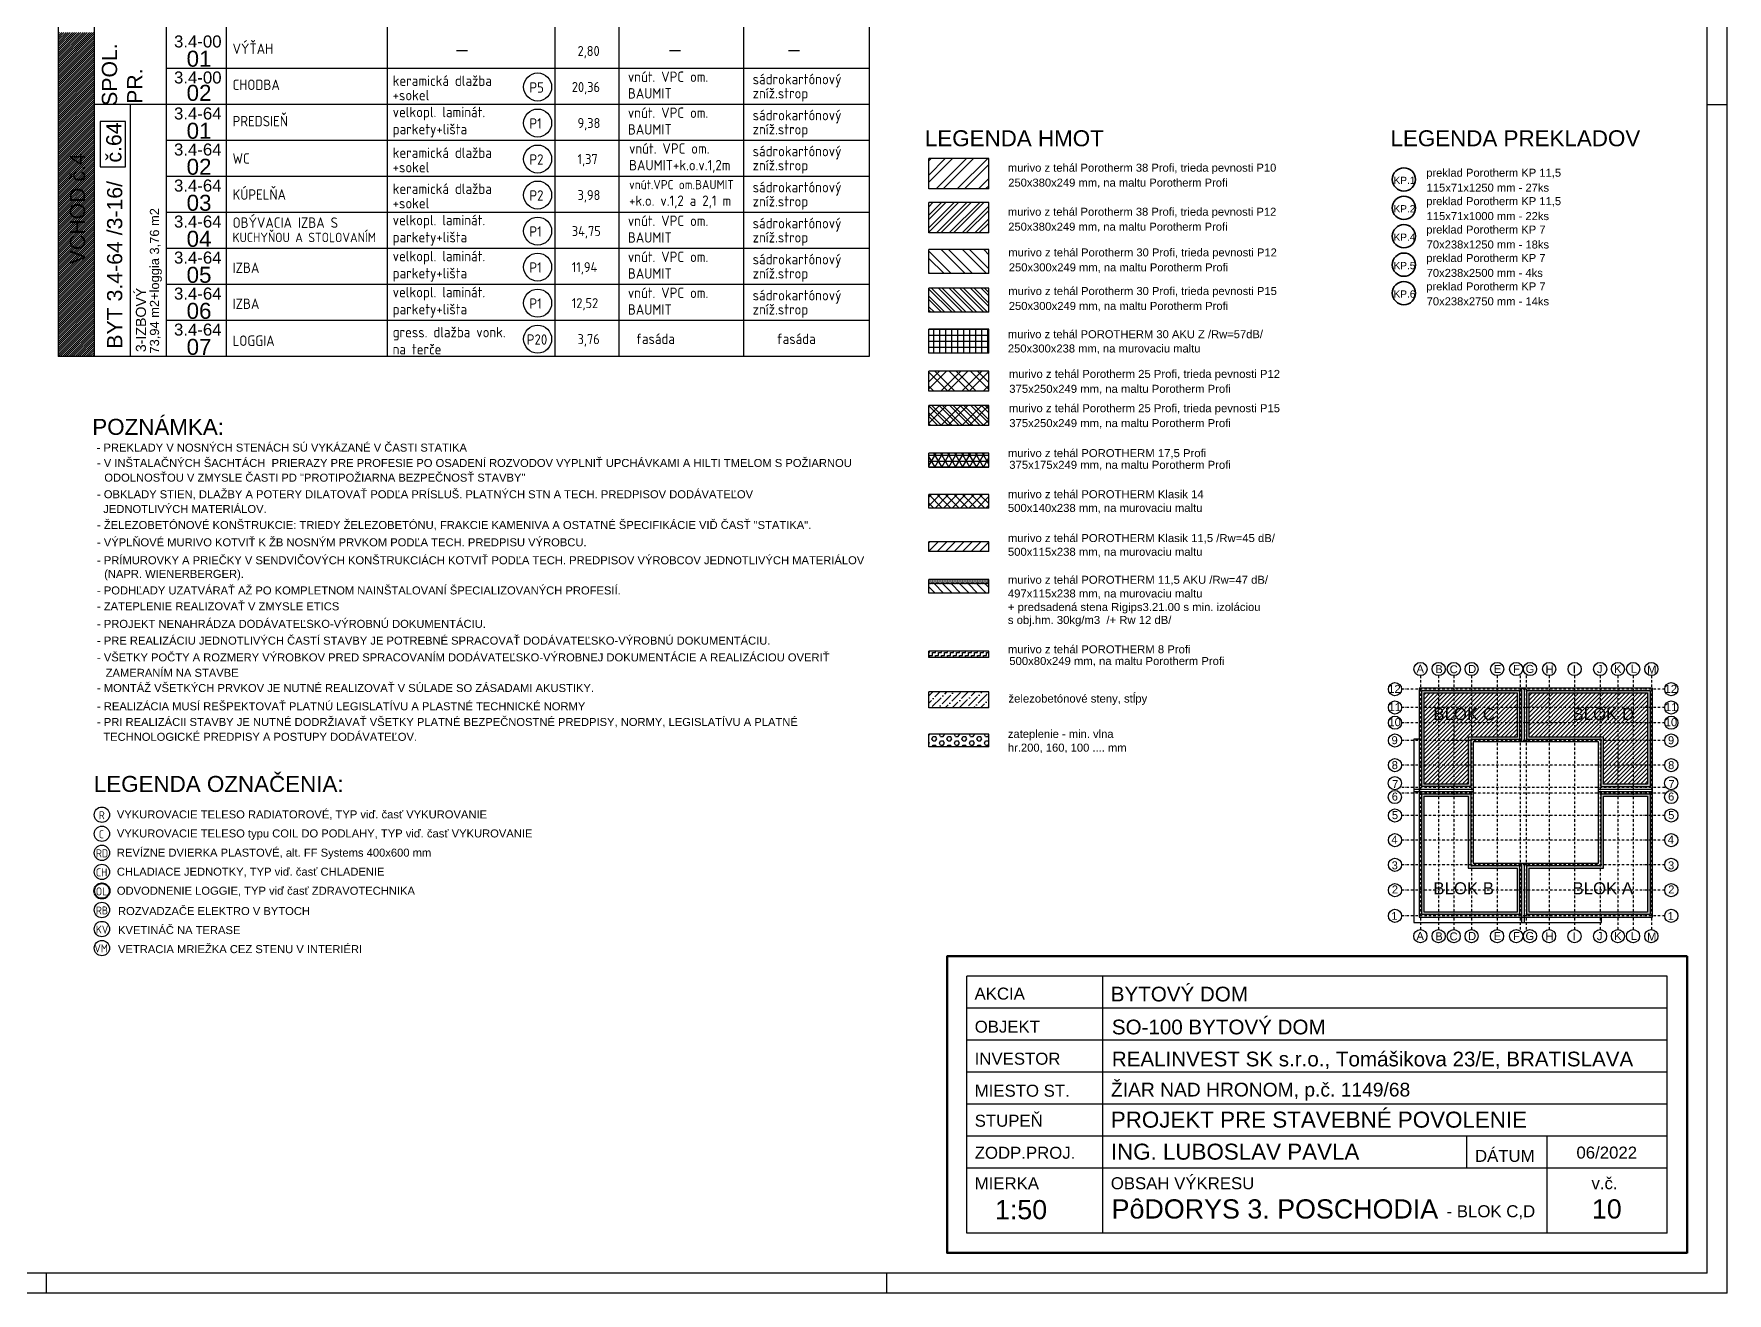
# Model space of a CAD drawing. Extents: x 4511820 to 5180432, y -1526536 to -944957.
# Drawn here: x 5159278 to 5180432, y -1142074 to -1126341 of the extents above; entities that cross this region are included whole.
import ezdxf

# ---------------------------------------------------------------- set-up
doc = ezdxf.new("R2010")
doc.units = 0
doc.header["$MEASUREMENT"] = 0
doc.linetypes.add('BODKOCIARKOVANA_3', pattern=[5.6, 3, -1.3, 0, -1.3])
for name, color, linetype in [('MÚRY', 1, 'CONTINUOUS'), ('OKNÁ', 143, 'CONTINUOUS'), ('osi', 253, 'CONTINUOUS'), ('TENKÁ', 7, 'CONTINUOUS'), ('tzb', 153, 'CONTINUOUS'), ('Z-Kúrenie', 101, 'CONTINUOUS'), ('ZZ-chladenie', 133, 'CONTINUOUS'), ('ZZ-elektro', 221, 'CONTINUOUS'), ('zz-vetr', 52, 'CONTINUOUS'), ('ŠRAFY', 82, 'CONTINUOUS')]:
    doc.layers.add(name, color=color, linetype=linetype)
doc.layers.add('preklady', color=74, linetype='CONTINUOUS', lineweight=35)
doc.layers.add('zz-kanal-daždová', color=136, linetype='CONTINUOUS', lineweight=40)
doc.styles.add('ARIAL', font='arial.ttf')
doc.styles.add('styl1', font='arial.ttf')
doc.styles.add('Style-Arial', font='arial.ttf')
doc.styles.add('STYLE1', font='isocp.shx')
pattern_1 = [(135, (115395, 210837.33), (-66.2912607, -66.2912607), []), (135, (115395, 210881.53), (-66.2912607, -66.2912607), [])]

# ---------------------------------------------------------------- blocks, each defined once
blk = doc.blocks.new('BLOKCD')
at = {"layer": 'ŠRAFY'}
h = blk.add_hatch(color=8, dxfattribs=at)
h.dxf.hatch_style = 1
h.paths.add_polyline_path([(4579621, -1404502), (4579621, -1405702), (4580233, -1405702), (4580233, -1405114), (4580842, -1405114), (4580842, -1404502)])
h.paths.add_polyline_path([(4580812, -1404532), (4580812, -1405084), (4580203, -1405084), (4580203, -1405672), (4579651, -1405672), (4579651, -1404532)], flags=16)
h = blk.add_hatch(dxfattribs=at)
h.set_pattern_fill('ANSI31', color=8, scale=300)
h.paths.add_polyline_path([(4579651, -1404532), (4579651, -1405672), (4580203, -1405672), (4580203, -1405084), (4580812, -1405084), (4580812, -1404532)])
h.paths.add_polyline_path([(4579745, -1404680), (4580565, -1404680), (4580565, -1404910), (4579745, -1404910)], flags=24)
h = blk.add_hatch(color=8, dxfattribs=at)
h.dxf.hatch_style = 1
h.paths.add_polyline_path([(4582473, -1404502), (4580934, -1404502), (4580934, -1405114), (4581861, -1405114), (4581861, -1405702), (4582473, -1405702)])
h.paths.add_polyline_path([(4582443, -1404532), (4582443, -1405672), (4581891, -1405672), (4581891, -1405084), (4580964, -1405084), (4580964, -1404532)], flags=16)
h = blk.add_hatch(dxfattribs=at)
h.set_pattern_fill('ANSI31', color=8, scale=300)
h.paths.add_polyline_path([(4580964, -1404532), (4580964, -1405084), (4581891, -1405084), (4581891, -1405672), (4582443, -1405672), (4582443, -1404532)])
h.paths.add_polyline_path([(4581483, -1404680), (4582300, -1404680), (4582300, -1404910), (4581483, -1404910)], flags=24)
h = blk.add_hatch(color=8, dxfattribs=at)
h.dxf.hatch_style = 1
h.paths.add_polyline_path([(4579621, -1405792), (4579621, -1407301), (4580842, -1407301), (4580842, -1406689), (4580233, -1406689), (4580233, -1405792)])
h.paths.add_polyline_path([(4580203, -1405822), (4580203, -1406719), (4580812, -1406719), (4580812, -1407271), (4579651, -1407271), (4579651, -1405822)], flags=16)
h = blk.add_hatch(color=8, dxfattribs=at)
h.dxf.hatch_style = 1
h.paths.add_polyline_path([(4581861, -1405792), (4581861, -1406689), (4580934, -1406689), (4580934, -1407301), (4582473, -1407301), (4582473, -1405792)])
h.paths.add_polyline_path([(4582443, -1405822), (4582443, -1407271), (4580964, -1407271), (4580964, -1406719), (4581891, -1406719), (4581891, -1405822)], flags=16)
at = {"layer": 'MÚRY'}
for p, q in [((4580852, -1404472), (4580920, -1404472)), ((4581831, -1405796), (4581831, -1405725))]:
    blk.add_line(p, q, dxfattribs=at)
for points in [[(4582503, -1404472), (4579591, -1404472), (4579591, -1407331), (4582503, -1407331)], [(4581831, -1405144), (4580263, -1405144), (4580263, -1406659), (4581831, -1406659)]]:
    blk.add_lwpolyline(points, close=True, dxfattribs=at)
at = {"layer": 'osi', "linetype": 'BODKOCIARKOVANA_3', "ltscale": 10}
for p, q in [((4579605, -1404315), (4579605, -1407488)), ((4579832, -1404315), (4579832, -1407488)), ((4580022, -1404315), (4580022, -1407488)), ((4580244, -1404315), (4580244, -1407488)), ((4580563, -1404315), (4580563, -1407488)), ((4580851, -1404315), (4580851, -1407488)), ((4580925, -1404315), (4580925, -1407488)), ((4581213, -1404315), (4581213, -1407488)), ((4581531, -1404315), (4581531, -1407488)), ((4581850, -1404315), (4581850, -1407488)), ((4582072, -1404315), (4582072, -1407488)), ((4582262, -1404315), (4582262, -1407488)), ((4582490, -1404315), (4582490, -1407488)), ((4582657, -1404485), (4579369, -1404485)), ((4582657, -1404713), (4579369, -1404713)), ((4582657, -1404903), (4579369, -1404903)), ((4582657, -1405125), (4579369, -1405125)), ((4582657, -1405433), (4579369, -1405433)), ((4582657, -1405712), (4579369, -1405712)), ((4582657, -1405782), (4579369, -1405782)), ((4582657, -1406062), (4579369, -1406062)), ((4582657, -1406370), (4579369, -1406370)), ((4582657, -1406678), (4579369, -1406678)), ((4582657, -1406995), (4579369, -1406995)), ((4582657, -1407317), (4579369, -1407317))]:
    blk.add_line(p, q, dxfattribs=at)
at = {"layer": 'TENKÁ'}
for p, q in [((4580872, -1405144), (4580872, -1404472)), ((4580904, -1405144), (4580904, -1404472)), ((4579524, -1405732), (4580263, -1405732)), ((4579524, -1405762), (4580263, -1405762)), ((4581831, -1405732), (4582503, -1405732)), ((4581831, -1405762), (4582503, -1405762)), ((4580872, -1407398), (4580872, -1406659)), ((4580904, -1407398), (4580904, -1406659))]:
    blk.add_line(p, q, dxfattribs=at)
blk.add_lwpolyline([(4579591, -1405110), (4579524, -1405110), (4579524, -1407398), (4581865, -1407398), (4581865, -1407331)], dxfattribs=at)
at = {"layer": 'TENKÁ', "color": 8, "ltscale": 0.25}
for centre in [(4579605, -1404233), (4579832, -1404233), (4580022, -1404233), (4580244, -1404233), (4580563, -1404233), (4580801, -1404233), (4580974, -1404233), (4581213, -1404233), (4581531, -1404233), (4581850, -1404233), (4582072, -1404233), (4582262, -1404233), (4582490, -1404233), (4579287, -1404485), (4582739, -1404485), (4579287, -1404713), (4579287, -1404903), (4582739, -1404713), (4582739, -1404903), (4579287, -1405125), (4582739, -1405125), (4579287, -1405433), (4582739, -1405433), (4579285, -1405659), (4582738, -1405659), (4579285, -1405832), (4582738, -1405832), (4579287, -1406062), (4582739, -1406062), (4579287, -1406370), (4582739, -1406370), (4579287, -1406678), (4582739, -1406678), (4579287, -1406995), (4582739, -1406995), (4579287, -1407317), (4582739, -1407317), (4579604, -1407570), (4579832, -1407570), (4580021, -1407570), (4580244, -1407570), (4580562, -1407570), (4580800, -1407570), (4580973, -1407570), (4581212, -1407570), (4581530, -1407570), (4581849, -1407570), (4582072, -1407570), (4582261, -1407570), (4582489, -1407570)]:
    blk.add_circle(centre, 82.2, dxfattribs=at)
at = {"layer": 'ŠRAFY', "color": 8}
blk.add_line((4581861, -1405702), (4582473, -1405702), dxfattribs=at)
for points in [[(4579621, -1404502), (4580842, -1404502), (4580842, -1405114), (4580233, -1405114), (4580233, -1405702), (4579621, -1405702)], [(4579651, -1404532), (4580812, -1404532), (4580812, -1405084), (4580203, -1405084), (4580203, -1405672), (4579651, -1405672)], [(4580964, -1404532), (4582443, -1404532), (4582443, -1405672), (4581891, -1405672), (4581891, -1405084), (4580964, -1405084)], [(4579621, -1405792), (4580233, -1405792), (4580233, -1406689), (4580842, -1406689), (4580842, -1407301), (4579621, -1407301)], [(4579651, -1405822), (4580203, -1405822), (4580203, -1406719), (4580812, -1406719), (4580812, -1407271), (4579651, -1407271)], [(4581861, -1405792), (4582473, -1405792), (4582473, -1407301), (4580934, -1407301), (4580934, -1406689), (4581861, -1406689)], [(4581891, -1405822), (4582443, -1405822), (4582443, -1407271), (4580964, -1407271), (4580964, -1406719), (4581891, -1406719)]]:
    blk.add_lwpolyline(points, close=True, dxfattribs=at)
blk.add_lwpolyline([(4581861, -1405702), (4581861, -1405114), (4580934, -1405114), (4580934, -1404502), (4582473, -1404502), (4582473, -1405702)], dxfattribs=at)
at = {"layer": 'TENKÁ', "color": 8, "ltscale": 0.25, "style": 'styl1'}
for s, height, p in [('A', 100, (4579556, -1404280)), ('B', 100, (4579791, -1404284)), ('C', 100, (4579970, -1404286)), ('D', 100, (4580201, -1404282)), ('E', 100, (4580521, -1404282)), ('F', 100, (4580763, -1404281)), ('G', 100, (4580919, -1404281)), ('H', 100, (4581168, -1404285)), ('I', 100, (4581508, -1404286)), ('J', 100, (4581810, -1404283)), ('K', 100, (4582024, -1404282)), ('L', 100, (4582233, -1404280)), ('M', 100, (4582437, -1404289)), ('12', 100, (4579203, -1404531)), ('12', 100, (4582655, -1404531)), ('11', 100, (4579206, -1404759)), ('11', 100, (4582659, -1404759)), ('10', 100, (4579205, -1404947)), ('10', 100, (4582657, -1404947)), ('9', 100, (4579244, -1405172)), ('9', 100, (4582697, -1405172)), ('8', 100, (4579246, -1405483)), ('8', 100, (4582699, -1405483)), ('7', 100, (4579251, -1405720)), ('7', 100, (4582703, -1405720)), ('6', 100, (4579247, -1405876)), ('6', 100, (4582699, -1405876)), ('5', 100, (4579248, -1406108)), ('5', 100, (4582700, -1406108)), ('4', 100, (4579241, -1406414)), ('4', 100, (4582694, -1406414)), ('3', 100, (4579245, -1406735)), ('3', 100, (4582698, -1406735)), ('2', 100, (4579248, -1407037)), ('2', 100, (4582700, -1407037)), ('1', 95, (4579243, -1407364)), ('1', 95, (4582695, -1407364)), ('A', 100, (4579555, -1407618)), ('B', 100, (4579790, -1407622)), ('C', 100, (4579969, -1407623)), ('D', 100, (4580200, -1407619)), ('E', 100, (4580520, -1407619)), ('F', 100, (4580762, -1407618)), ('G', 100, (4580918, -1407618)), ('H', 100, (4581167, -1407622)), ('I', 100, (4581507, -1407623)), ('J', 100, (4581809, -1407620)), ('K', 100, (4582024, -1407619)), ('L', 100, (4582232, -1407617)), ('M', 100, (4582436, -1407626))]:
    blk.add_text(s, height=height, dxfattribs=at).set_placement(p)
at = {"layer": 'TENKÁ', "lineweight": 40, "ltscale": 0.25, "style": 'ARIAL'}
for s, p in [('BLOK C', (4579767, -1404870)), ('BLOK D', (4581505, -1404870)), ('BLOK B', (4579767, -1407047)), ('BLOK A', (4581505, -1407047))]:
    blk.add_text(s, height=150, dxfattribs=at).set_placement(p)

msp = doc.modelspace()

# ---------------------------------------------------------------- hatches: boundary and pattern name
at = {"layer": 'ŠRAFY'}
h = msp.add_hatch(dxfattribs=at)
h.set_pattern_fill('ANSI31', color=11, scale=150)
h.set_pattern_definition([(45, (0, -3076.943), (-13.25825215, 13.25825215), [])])
h.paths.add_polyline_path([(5160032, -1130373.668), (5160032, -1126323.668), (5159582, -1126323.668), (5159582, -1130373.668)])
h.paths.add_polyline_path([(5159676.769, -1129265.723), (5159676.769, -1127798.342), (5159968.379, -1127798.342), (5159968.379, -1129265.723)], flags=24)
h = msp.add_hatch(dxfattribs=at)
h.set_pattern_fill('ANSI32', color=256, scale=500)
h.set_pattern_definition([(45, (587356.18, 9463.82), (-132.5825215, 132.5825215), []), (45, (587444.57, 9463.82), (-132.5825215, 132.5825215), [])])
h.paths.add_polyline_path([(5170458.286, -1128278.558), (5171208.286, -1128278.558), (5171208.286, -1127898.558), (5170458.286, -1127898.558)])
h = msp.add_hatch(dxfattribs=at)
h.set_pattern_fill('ANSI32', color=256, scale=300)
h.set_pattern_definition([(45, (115395, 210837.33), (-79.549513, 79.549513), []), (45, (115448.03, 210837.33), (-79.549513, 79.549513), [])])
h.paths.add_polyline_path([(5170458.286, -1128828.801), (5171208.286, -1128828.801), (5171208.286, -1128448.801), (5170458.286, -1128448.801)])
h = msp.add_hatch(dxfattribs=at)
h.set_pattern_fill('ANSI32', color=256, scale=500, angle=90)
h.set_pattern_definition([(135, (587356.18, 8931.56), (-132.5825215, -132.5825215), []), (135, (587356.18, 9019.95), (-132.5825215, -132.5825215), [])])
h.paths.add_polyline_path([(5170458.286, -1129037.058), (5170458.286, -1129337.058), (5171208.286, -1129337.058), (5171208.286, -1129037.058)])
h = msp.add_hatch(dxfattribs=at)
h.set_pattern_fill('ANSI32', color=256, scale=250, angle=90)
h.set_pattern_definition(pattern_1)
h.paths.add_polyline_path([(5170458.286, -1129519.195), (5170458.286, -1129819.195), (5171208.286, -1129819.195), (5171208.286, -1129519.195)])
at = {"layer": 'ŠRAFY', "ltscale": 0.25}
h = msp.add_hatch(dxfattribs=at)
h.set_pattern_fill('ANSI37', color=256, scale=600, angle=45)
h.set_pattern_definition([(90, (-3304029.49, 676792.83), (-75, 1e-14), []), (180, (-3304029.49, 676792.83), (-1e-14, -75), [])])
h.paths.add_polyline_path([(5170458.286, -1130028.522), (5170458.286, -1130328.522), (5171208.286, -1130328.522), (5171208.286, -1130028.522)])
at = {"layer": 'ŠRAFY'}
h = msp.add_hatch(dxfattribs=at)
h.set_pattern_fill('ANSI32', color=256, scale=500)
h.set_pattern_definition([(45, (587356.18, 7940.1), (-132.5825215, 132.5825215), []), (45, (587444.57, 7940.1), (-132.5825215, 132.5825215), [])])
h.paths.add_polyline_path([(5170458.286, -1130554.761), (5170458.286, -1130804.761), (5171208.286, -1130804.761), (5171208.286, -1130554.761)])
h = msp.add_hatch(dxfattribs=at)
h.set_pattern_fill('ANSI32', color=256, scale=500, angle=90)
h.set_pattern_definition([(135, (587356.18, 7511.9), (-132.5825215, -132.5825215), []), (135, (587356.18, 7600.29), (-132.5825215, -132.5825215), [])])
h.paths.add_polyline_path([(5170458.286, -1130554.761), (5170458.286, -1130804.761), (5171208.286, -1130804.761), (5171208.286, -1130554.761)])
h = msp.add_hatch(dxfattribs=at)
h.set_pattern_fill('ANSI32', color=256, scale=500)
h.set_pattern_definition([(45, (587356.18, 7511.9), (-132.5825215, 132.5825215), []), (45, (587444.57, 7511.9), (-132.5825215, 132.5825215), [])])
h.paths.add_polyline_path([(5170458.286, -1130982.953), (5170458.286, -1131232.953), (5171208.286, -1131232.953), (5171208.286, -1130982.953)])
h = msp.add_hatch(dxfattribs=at)
h.set_pattern_fill('ANSI32', color=256, scale=250, angle=90)
h.set_pattern_definition(pattern_1)
h.paths.add_polyline_path([(5170458.286, -1130982.953), (5170458.286, -1131232.953), (5171208.286, -1131232.953), (5171208.286, -1130982.953)])
at = {"layer": 'ŠRAFY', "ltscale": 0.25}
h = msp.add_hatch(dxfattribs=at)
h.set_pattern_fill('NET3', color=256, scale=600)
h.set_pattern_definition([(0, (587356.18, 7946.25), (0, 75), []), (60, (587356.18, 7946.25), (-64.9519053, 37.5), []), (120, (587356.18, 7946.25), (-64.9519053, -37.5), [])])
h.paths.add_polyline_path([(5171208.286, -1131581.614), (5170458.286, -1131581.614), (5170458.286, -1131756.614), (5171208.286, -1131756.614)])
h = msp.add_hatch(dxfattribs=at)
h.set_pattern_fill('ANSI37', color=256, scale=600, style=0)
h.set_pattern_definition([(45, (-2902209.4, 490696.41), (-53.0330086, 53.0330086), []), (135, (-2902209.4, 490696.41), (-53.0330086, -53.0330086), [])])
h.paths.add_polyline_path([(5171208.286, -1132094.795), (5170458.286, -1132094.795), (5170458.286, -1132264.795), (5171208.286, -1132264.795)])
h = msp.add_hatch(dxfattribs=at)
h.set_pattern_fill('ANSI31', color=256, scale=600, style=0)
h.set_pattern_definition([(45, (640283.5, 337916.73), (-53.0330086, 53.0330086), [])])
h.paths.add_polyline_path([(5171208.286, -1132687.454), (5170458.286, -1132687.454), (5170458.286, -1132807.454), (5171208.286, -1132807.454)])
at = {"layer": 'ŠRAFY'}
h = msp.add_hatch(dxfattribs=at)
h.set_pattern_fill('DOTS', color=256, scale=250)
h.set_pattern_definition([(0, (587356.182, -79049.771), (7.8125, 15.625), [0, -15.625])])
h.paths.add_polyline_path([(5170458.286, -1133208.454), (5171208.286, -1133208.454), (5171208.286, -1133158.454), (5170458.286, -1133158.454)])
at = {"layer": 'ŠRAFY', "ltscale": 0.25}
h = msp.add_hatch(dxfattribs=at)
h.set_pattern_fill('ANSI31', color=256, scale=600, angle=90, style=0)
h.set_pattern_definition([(135, (-2902209.4, 489968.55), (-53.0330086, -53.0330086), [])])
h.paths.add_polyline_path([(5171208.286, -1133208.454), (5170458.286, -1133208.454), (5170458.286, -1133328.454), (5171208.286, -1133328.454)])
h = msp.add_hatch(dxfattribs=at)
h.set_pattern_fill('ZIGZAG', color=256, scale=300, style=0)
h.set_pattern_definition([(0, (2703.786, 267305.625), (37.5, 37.5), [37.5, -37.5]), (90, (2741.286, 267305.625), (-37.5, 37.5), [37.5, -37.5])])
h.paths.add_polyline_path([(5170458.286, -1134052.454), (5170458.286, -1134132.454), (5171208.286, -1134132.454), (5171208.286, -1134052.454)])
h = msp.add_hatch(dxfattribs=at)
h.set_pattern_fill('ANSI36', color=256, scale=500)
h.set_pattern_definition([(45, (587356.18, 4458.32), (33.1456304, 121.533978), [156.25, -31.25, 0, -31.25])])
h.paths.add_polyline_path([(5171208.286, -1134562.773), (5170458.286, -1134562.773), (5170458.286, -1134762.773), (5171208.286, -1134762.773)])
at = {"layer": 'ŠRAFY'}
h = msp.add_hatch(dxfattribs=at)
h.set_pattern_fill('HEX', color=256, scale=250)
h.set_pattern_definition([(0, (587356.18, -83116.896), (0, 54.12658774), [31.25, -62.5]), (120, (587356.18, -83116.896), (-46.875, -27.06329387), [31.25, -62.5]), (60, (587387.43, -83116.896), (-46.875, 27.06329387), [31.25, -62.5])])
h.paths.add_polyline_path([(5170458.286, -1135089.795), (5170458.286, -1135249.795), (5171208.286, -1135249.795), (5171208.286, -1135089.795)])

# ---------------------------------------------------------------- linework, layer by layer
at = {"layer": 'MÚRY', "ltscale": 0.25}
for p, q in [((5169714.714, -1127223.668), (5160032, -1127223.668)), ((5171208.286, -1127898.558), (5170458.286, -1127898.558)), ((5171208.286, -1128278.558), (5170458.286, -1128278.558)), ((5171208.286, -1128448.801), (5170458.286, -1128448.801)), ((5171208.286, -1128828.801), (5170458.286, -1128828.801)), ((5171208.286, -1129037.058), (5170458.286, -1129037.058)), ((5171208.286, -1129337.058), (5170458.286, -1129337.058)), ((5171208.286, -1129519.195), (5170458.286, -1129519.195)), ((5171208.286, -1129819.195), (5170458.286, -1129819.195)), ((5171208.286, -1130028.522), (5170458.286, -1130028.522)), ((5169714.714, -1130373.668), (5159582, -1130373.668)), ((5171208.286, -1130328.522), (5170458.286, -1130328.522)), ((5171208.286, -1130554.761), (5170458.286, -1130554.761)), ((5171208.286, -1130804.761), (5170458.286, -1130804.761)), ((5171208.286, -1130982.953), (5170458.286, -1130982.953)), ((5171208.286, -1131232.953), (5170458.286, -1131232.953)), ((5171208.286, -1131581.614), (5170458.286, -1131581.614)), ((5171208.286, -1131756.614), (5170458.286, -1131756.614)), ((5171208.286, -1132094.795), (5170458.286, -1132094.795)), ((5171208.286, -1132264.795), (5170458.286, -1132264.795)), ((5171208.286, -1132687.454), (5170458.286, -1132687.454)), ((5171208.286, -1132807.454), (5170458.286, -1132807.454)), ((5171208.286, -1133158.454), (5170458.286, -1133158.454)), ((5171208.286, -1133328.454), (5170458.286, -1133328.454)), ((5171208.286, -1134052.454), (5170458.286, -1134052.454)), ((5171208.286, -1134132.454), (5170458.286, -1134132.454)), ((5171208.286, -1134562.773), (5170458.286, -1134562.773)), ((5171208.286, -1134762.773), (5170458.286, -1134762.773)), ((5171208.286, -1135089.795), (5170458.286, -1135089.795))]:
    msp.add_line(p, q, dxfattribs=at)
at = {"layer": 'OKNÁ', "ltscale": 0.25}
for p, q in [((5170458.286, -1128278.558), (5170458.286, -1127898.558)), ((5171208.286, -1128278.558), (5171208.286, -1127898.558)), ((5170458.286, -1128828.801), (5170458.286, -1128448.801)), ((5171208.286, -1128828.801), (5171208.286, -1128448.801)), ((5170458.286, -1129337.058), (5170458.286, -1129037.058)), ((5171208.286, -1129337.058), (5171208.286, -1129037.058)), ((5170458.286, -1129819.195), (5170458.286, -1129519.195)), ((5171208.286, -1129819.195), (5171208.286, -1129519.195)), ((5170458.286, -1130328.522), (5170458.286, -1130028.522)), ((5171208.286, -1130328.522), (5171208.286, -1130028.522)), ((5170458.286, -1130804.761), (5170458.286, -1130554.761)), ((5171208.286, -1130804.761), (5171208.286, -1130554.761)), ((5170458.286, -1131232.953), (5170458.286, -1130982.953)), ((5171208.286, -1131232.953), (5171208.286, -1130982.953)), ((5170458.286, -1131756.614), (5170458.286, -1131581.614)), ((5171208.286, -1131756.614), (5171208.286, -1131581.614)), ((5170458.286, -1132264.795), (5170458.286, -1132094.795)), ((5171208.286, -1132264.795), (5171208.286, -1132094.795)), ((5170458.286, -1132807.454), (5170458.286, -1132687.454)), ((5171208.286, -1132807.454), (5171208.286, -1132687.454)), ((5170458.286, -1133328.454), (5170458.286, -1133158.454)), ((5171208.286, -1133328.454), (5171208.286, -1133158.454)), ((5170458.286, -1134132.454), (5170458.286, -1134052.454)), ((5171208.286, -1134132.454), (5171208.286, -1134052.454)), ((5170458.286, -1134762.773), (5170458.286, -1134562.773)), ((5171208.286, -1134762.773), (5171208.286, -1134562.773)), ((5170458.286, -1135249.795), (5170458.286, -1135089.795)), ((5171208.286, -1135249.795), (5171208.286, -1135089.795))]:
    msp.add_line(p, q, dxfattribs=at)
at = {"layer": 'preklady', "ltscale": 0.25}
for centre in [(5176394, -1128159.859), (5176394, -1128514.859), (5176394, -1128869.859), (5176394, -1129224.859), (5176394, -1129579.859)]:
    msp.add_circle(centre, 145, dxfattribs=at)
at = {"layer": 'TENKÁ', "color": 7}
for p, q in [((5180432, -1142073.668), (5180432, -1106264.537)), ((5180182, -1141823.668), (5180182, -1106514.537)), ((5180182, -1141823.668), (5091391, -1141823.668)), ((5180432, -1142073.668), (5091141, -1142073.668))]:
    msp.add_line(p, q, dxfattribs=at)
at = {"layer": 'TENKÁ', "linetype": 'Continuous'}
for p, q in [((5161682, -1107223.668), (5161682, -1130373.668)), ((5169714.714, -1126773.668), (5160932, -1126773.668))]:
    msp.add_line(p, q, dxfattribs=at)
at = {"layer": 'TENKÁ', "ltscale": 0.25}
for p, q in [((5163691.88, -1107223.668), (5163691.88, -1130373.668)), ((5165785.188, -1107223.668), (5165785.188, -1130373.668)), ((5166590.393, -1130373.668), (5166590.393, -1107223.668)), ((5168149.225, -1130373.668), (5168149.225, -1107223.668)), ((5159582, -1107873.668), (5159582, -1130373.668)), ((5160032, -1107873.668), (5160032, -1130373.668)), ((5160932, -1107873.668), (5160932, -1130373.668)), ((5169714.714, -1107873.668), (5169714.714, -1130373.668)), ((5160482, -1127223.668), (5160482, -1130373.668)), ((5180182, -1127223.668), (5180432, -1127223.668)), ((5169079.174, -1127673.668), (5160932, -1127673.668)), ((5169714.714, -1127673.668), (5160932, -1127673.668)), ((5169079.174, -1128123.668), (5160932, -1128123.668)), ((5169714.714, -1128123.668), (5160932, -1128123.668)), ((5169079.174, -1128573.668), (5160932, -1128573.668)), ((5169714.714, -1128573.668), (5160932, -1128573.668)), ((5169079.174, -1129023.668), (5160932, -1129023.668)), ((5169714.714, -1129023.668), (5160932, -1129023.668)), ((5169714.714, -1129473.668), (5160932, -1129473.668)), ((5169714.714, -1129923.668), (5160932, -1129923.668)), ((5171208.286, -1133208.454), (5170458.286, -1133208.454)), ((5171208.286, -1135249.795), (5170458.286, -1135249.795)), ((5170932, -1141323.668), (5170932, -1138113.668)), ((5179682, -1138113.668), (5170932, -1138113.668)), ((5172632, -1141323.668), (5172632, -1138113.668)), ((5179682, -1141323.668), (5179682, -1138113.668)), ((5179682, -1138513.668), (5170932, -1138513.668)), ((5179682, -1138913.668), (5170932, -1138913.668)), ((5179682, -1139313.668), (5170932, -1139313.668)), ((5179682, -1139713.668), (5170932, -1139713.668)), ((5179682, -1139713.668), (5170932, -1139713.668)), ((5179682, -1140113.668), (5170932, -1140113.668)), ((5179682, -1140113.668), (5170932, -1140113.668)), ((5177182, -1140513.668), (5177182, -1140113.668)), ((5178182, -1141323.668), (5178182, -1140113.668)), ((5179682, -1140513.668), (5170932, -1140513.668)), ((5179682, -1140513.668), (5170932, -1140513.668)), ((5179682, -1141323.668), (5170932, -1141323.668)), ((5159432, -1141823.668), (5159432, -1142073.668)), ((5159432, -1141823.668), (5159432, -1142073.668)), ((5169932, -1141823.668), (5169932, -1142073.668)), ((5169932, -1141823.668), (5169932, -1142073.668))]:
    msp.add_line(p, q, dxfattribs=at)
at = {"layer": 'TENKÁ'}
for p, q in [((5164559.714, -1126548.751), (5164697.214, -1126548.751)), ((5167218.714, -1126548.751), (5167356.214, -1126548.751)), ((5168705.714, -1126548.751), (5168843.214, -1126548.751))]:
    msp.add_line(p, q, dxfattribs=at)
at = {"layer": 'TENKÁ', "lineweight": 40, "ltscale": 0.25}
for p, q in [((5179932, -1137863.668), (5170682, -1137863.668)), ((5170682, -1137865.668), (5170682, -1141573.668)), ((5179932, -1137865.668), (5170682, -1137865.668)), ((5179932, -1137867.668), (5170682, -1137867.668)), ((5170684, -1137865.668), (5170684, -1141573.668)), ((5170686, -1137865.668), (5170686, -1141573.668)), ((5179928, -1137863.668), (5179928, -1141573.668)), ((5179930, -1137863.668), (5179930, -1141573.668)), ((5179932, -1137863.668), (5179932, -1141573.668)), ((5179932, -1141569.668), (5170682, -1141569.668)), ((5179932, -1141571.668), (5170682, -1141571.668)), ((5179932, -1141573.668), (5170682, -1141573.668))]:
    msp.add_line(p, q, dxfattribs=at)
at = {"layer": 'TENKÁ'}
msp.add_lwpolyline([(5160421.214, -1127436.251), (5160105.214, -1127436.251), (5160105.214, -1128000.751), (5160421.214, -1128000.751)], close=True, dxfattribs=at)
at = {"layer": 'TENKÁ', "ltscale": 0.25}
for centre in [(5165571.714, -1127004.943), (5165571.714, -1127454.943), (5165571.714, -1127904.943), (5165571.714, -1128354.943), (5165571.714, -1128804.943), (5165571.714, -1129254.943), (5165571.714, -1129704.943), (5165571.714, -1130154.943)]:
    msp.add_circle(centre, 175, dxfattribs=at)
at = {"layer": 'tzb'}
msp.add_circle((5160127.817, -1136572.82), 96, dxfattribs=at)
at = {"layer": 'tzb', "color": 73}
msp.add_circle((5160127.817, -1137524.82), 96, dxfattribs=at)
at = {"layer": 'Z-Kúrenie', "linetype": 'Continuous'}
for centre in [(5160127.817, -1136096.82), (5160127.817, -1136334.82)]:
    msp.add_circle(centre, 96, dxfattribs=at)
at = {"layer": 'ZZ-chladenie'}
msp.add_circle((5160127.817, -1136810.82), 96, dxfattribs=at)
at = {"layer": 'ZZ-elektro'}
msp.add_circle((5160127.817, -1137286.82), 96, dxfattribs=at)
at = {"layer": 'zz-kanal-daždová'}
msp.add_circle((5160127.817, -1137048.82), 96, dxfattribs=at)
at = {"layer": 'zz-vetr'}
msp.add_circle((5160127.817, -1137762.82), 96, dxfattribs=at)

# ---------------------------------------------------------------- block references
at = {"layer": 'osi', "color": 8}
msp.add_blockref('BLOKCD', (596995.5, 269956.189), dxfattribs=at)

# ---------------------------------------------------------------- texts
at = {"layer": 'MÚRY', "color": 0, "ltscale": 0.25, "style": 'Style-Arial'}
for s, p in [('LEGENDA HMOT', (5170409.204, -1127745.522)), ('LEGENDA PREKLADOV', (5176226.204, -1127745.522)), ('POZNÁMKA: ', (5160007.918, -1131350.85)), ('LEGENDA OZNAČENIA:', (5160027.279, -1135812.145))]:
    msp.add_text(s, height=200, dxfattribs=at).set_placement(p)
at = {"layer": 'preklady', "linetype": 'Continuous', "lineweight": 20, "style": 'ARIAL'}
for s, p in [('KP.1', (5176264.736, -1128216.116)), ('KP.2', (5176264.736, -1128571.116)), ('KP.4', (5176264.736, -1128926.116)), ('KP.5', (5176264.736, -1129281.116)), ('KP.6', (5176264.736, -1129636.116))]:
    msp.add_text(s, height=90, dxfattribs=at).set_placement(p)
at = {"layer": 'TENKÁ', "lineweight": 40, "ltscale": 0.25, "style": 'ARIAL'}
for s, height, p in [('3.4-00', 150, (5161028.769, -1126510.938)), ('01', 200, (5161186.311, -1126751.438)), ('3.4-00', 150, (5161028.769, -1126960.938)), ('02', 200, (5161186.311, -1127177.938)), ('3.4-64', 150, (5161028.769, -1127410.938)), ('01', 200, (5161186.311, -1127651.438)), ('3.4-64', 150, (5161028.769, -1127860.938)), ('02', 200, (5161186.311, -1128101.438)), ('3.4-64', 150, (5161028.769, -1128310.938)), ('03', 200, (5161186.311, -1128551.438)), ('3.4-64', 150, (5161028.769, -1128760.938)), ('04', 200, (5161186.311, -1129001.438)), ('3.4-64', 150, (5161028.769, -1129210.938)), ('05', 200, (5161186.311, -1129451.438)), ('3.4-64', 150, (5161028.769, -1129660.938)), ('06', 200, (5161186.311, -1129901.438)), ('3.4-64', 150, (5161028.769, -1130110.938)), ('07', 200, (5161186.311, -1130351.438)), ('AKCIA', 150, (5171030.171, -1138406.509)), ('BYTOVÝ DOM', 184, (5172732, -1138429.184)), ('OBJEKT', 150, (5171032, -1138819.806)), ('SO-100 BYTOVÝ DOM', 184, (5172745.142, -1138840.963)), ('INVESTOR', 150, (5171032, -1139219.806)), ('REALINVEST SK s.r.o., Tomášikova 23/E, BRATISLAVA', 184, (5172745.142, -1139240.963)), ('MIESTO ST.', 150, (5171032, -1139619.806)), ('ŽIAR NAD HRONOM, p.č. 1149/68', 172, (5172734.425, -1139617.073)), ('PROJEKT PRE STAVEBNÉ POVOLENIE', 200, (5172732.002, -1140006.279)), ('STUPEŇ', 150, (5171032, -1139994.806)), ('ZODP.PROJ.', 150, (5171032, -1140394.806)), ('ING. LUBOSLAV PAVLA', 200, (5172732.002, -1140406.279)), ('DÁTUM     ', 150, (5177282, -1140433.668)), ('06/2022', 150, (5178549.3, -1140392.925)), ('OBSAH VÝKRESU', 150, (5172732, -1140775.777)), ('v.č.', 150, (5178737.399, -1140775.777)), ('MIERKA             ', 150, (5171032, -1140775.777)), ('1:50', 240, (5171284.477, -1141150.804)), ('PôDORYS 3. POSCHODIA', 240, (5172742.336, -1141141.682)), ('- BLOK C,D', 150, (5176927.5, -1141125.668)), ('10', 240, (5178742.336, -1141141.682))]:
    msp.add_text(s, height=height, dxfattribs=at).set_placement(p)
at = {"layer": 'TENKÁ', "linetype": 'Continuous', "style": 'STYLE1'}
for s, height, p in [('VÝŤAH', 130, (5161760.377, -1126591.865)), ('keramická dlažba', 130, (5163760.45, -1126991.075)), ('CHODBA', 130, (5161760.377, -1127041.865)), ('+sokel', 130, (5163760.45, -1127171.557)), ('PREDSIEŇ', 130, (5161760.377, -1127496.542)), ('WC', 130, (5161760.377, -1127962.822)), ('KÚPELŇA', 130, (5161760.377, -1128413.892)), ('OBÝVACIA IZBA S ', 130, (5161760.377, -1128764.62)), ('KUCHYŇOU A STOLOVANÍM', 118, (5161760.377, -1128943.62)), ('IZBA', 130, (5161760.377, -1129328.256)), ('IZBA', 130, (5161760.377, -1129778.256)), ('LOGGIA', 130, (5161760.377, -1130239.62))]:
    msp.add_text(s, height=height, dxfattribs=at).set_placement(p)
at = {"layer": 'TENKÁ', "ltscale": 0.25, "style": 'Style-Arial'}
for s, height, p in [('SPOL.', 190, (5160317.375, -1127240.958)), ('PR.', 190, (5160633.323, -1127215.742)), ('č.64', 190, (5160371.32, -1127949.277)), ('VCHOD č.4', 190, (5159917.639, -1129219.389)), ('BYT 3.4-64 /3-16/', 190, (5160382.353, -1130274.043)), ('73,94 m2+loggia 3,76 m2', 115, (5160842.43, -1130335.097)), ('3-IZBOVÝ ', 126.36, (5160678.43, -1130317.097))]:
    msp.add_text(s, height=height, rotation=90, dxfattribs=at).set_placement(p)
at = {"layer": 'TENKÁ', "ltscale": 0.25, "style": 'STYLE1'}
for s, height, p in [(' 2,80', 125, (5165998.607, -1126617.952)), ('vnút. VPC om.', 130, (5166699.107, -1126941.452)), ('sádrokartónový', 130, (5168257.939, -1126971.331)), ('P5', 130, (5165468.95, -1127075.199)), ('20,36', 125, (5165998.607, -1127067.952)), ('BAUMIT', 130, (5166699.107, -1127149.561)), ('zníž.strop', 130, (5168257.939, -1127148.04)), ('velkopl. laminát.', 130, (5163760.45, -1127382.543)), ('vnút. VPC om.', 130, (5166699.107, -1127391.452)), ('sádrokartónový', 130, (5168257.939, -1127421.331)), ('parkety+lišta', 130, (5163760.45, -1127596.199)), ('P1', 130, (5165468.95, -1127525.199)), (' 9,38', 125, (5165998.607, -1127517.952)), ('BAUMIT', 130, (5166699.107, -1127599.561)), ('zníž.strop', 130, (5168257.939, -1127598.04)), ('vnút. VPC om.', 130, (5166714.141, -1127838.389)), ('keramická dlažba', 130, (5163760.45, -1127891.075)), ('P2', 130, (5165468.95, -1127975.199)), (' 1,37', 125, (5165998.607, -1127967.952)), ('BAUMIT+k.o.v.1,2m', 130, (5166714.141, -1128046.498)), ('sádrokartónový', 130, (5168257.939, -1127871.331)), ('zníž.strop', 130, (5168257.939, -1128048.04)), ('+sokel', 130, (5163760.45, -1128071.557)), ('keramická dlažba', 130, (5163760.45, -1128341.075)), ('P2', 130, (5165468.95, -1128425.199)), (' 3,98', 125, (5165998.607, -1128417.952)), ('vnút.VPC om.BAUMIT', 115, (5166714.141, -1128282.082)), ('sádrokartónový', 130, (5168257.939, -1128321.331)), ('+sokel', 130, (5163760.45, -1128521.557)), ('+k.o. v.1,2 a 2,1 m', 130, (5166714.141, -1128490.19)), ('zníž.strop', 130, (5168257.939, -1128498.04)), ('velkopl. laminát.', 130, (5163760.45, -1128732.543)), ('P1', 130, (5165468.95, -1128875.199)), ('34,75', 125, (5165998.607, -1128867.952)), ('vnút. VPC om.', 130, (5166699.107, -1128741.452)), ('sádrokartónový', 130, (5168257.939, -1128771.331)), ('parkety+lišta', 130, (5163760.45, -1128946.199)), ('BAUMIT', 130, (5166699.107, -1128949.561)), ('zníž.strop', 130, (5168257.939, -1128948.04)), ('velkopl. laminát.', 130, (5163760.45, -1129182.543)), ('P1', 130, (5165468.95, -1129325.199)), ('11,94', 125, (5165998.607, -1129317.952)), ('vnút. VPC om.', 130, (5166699.107, -1129191.452)), ('sádrokartónový', 130, (5168257.939, -1129221.331)), ('parkety+lišta', 130, (5163760.45, -1129396.199)), ('BAUMIT', 130, (5166699.107, -1129399.561)), ('zníž.strop', 130, (5168257.939, -1129398.04)), ('velkopl. laminát.', 130, (5163760.45, -1129632.543)), ('vnút. VPC om.', 130, (5166699.107, -1129641.452)), ('sádrokartónový', 130, (5168257.939, -1129671.331)), ('parkety+lišta', 130, (5163760.45, -1129846.199)), ('P1', 130, (5165468.95, -1129775.199)), ('12,52', 125, (5165998.607, -1129767.952)), ('BAUMIT', 130, (5166699.107, -1129849.561)), ('zníž.strop', 130, (5168257.939, -1129848.04)), ('gress. dlažba vonk.', 130, (5163760.45, -1130132.543)), ('na terče', 130, (5163760.45, -1130346.199)), ('P20', 130, (5165435.95, -1130225.199)), (' 3,76', 125, (5165998.607, -1130217.952)), ('fasáda', 130, (5166799.107, -1130215.717)), ('fasáda', 130, (5168557.939, -1130215.717))]:
    msp.add_text(s, height=height, dxfattribs=at).set_placement(p)
at = {"layer": 'TENKÁ', "linetype": 'Continuous', "lineweight": 20, "style": 'ARIAL'}
for s, p in [('murivo\xa0z\xa0tehál\xa0Porotherm\xa038\xa0Profi,\xa0trieda\xa0pevnosti\xa0P10', (5171445.699, -1128063.199)), ('preklad\xa0Porotherm\xa0KP 11,5', (5176672.699, -1128126.199)), ('250x380x249\xa0mm,\xa0na\xa0maltu\xa0Porotherm\xa0Profi', (5171450.866, -1128249.645)), ('115x71x1250\xa0mm - 27ks', (5176677.866, -1128312.645)), ('murivo\xa0z\xa0tehál\xa0Porotherm\xa038\xa0Profi,\xa0trieda\xa0pevnosti\xa0P12', (5171445.699, -1128613.442)), ('preklad\xa0Porotherm\xa0KP 11,5', (5176672.699, -1128481.199)), ('115x71x1000\xa0mm - 22ks', (5176677.866, -1128667.645)), ('250x380x249\xa0mm,\xa0na\xa0maltu\xa0Porotherm\xa0Profi', (5171450.866, -1128799.888)), ('preklad\xa0Porotherm\xa0KP 7', (5176672.699, -1128836.199)), ('70x238x1250\xa0mm - 18ks', (5176677.866, -1129022.645)), ('murivo\xa0z\xa0tehál\xa0Porotherm\xa030\xa0Profi,\xa0trieda\xa0pevnosti\xa0P12', (5171452.699, -1129121.7)), ('preklad\xa0Porotherm\xa0KP 7', (5176672.699, -1129191.199)), ('250x300x249\xa0mm,\xa0na\xa0maltu\xa0Porotherm\xa0Profi', (5171457.866, -1129308.145)), ('70x238x2500\xa0mm - 4ks', (5176677.866, -1129377.645)), ('murivo\xa0z\xa0tehál\xa0Porotherm\xa030\xa0Profi,\xa0trieda\xa0pevnosti\xa0P15', (5171452.699, -1129603.836)), ('preklad\xa0Porotherm\xa0KP 7', (5176672.699, -1129546.199)), ('250x300x249\xa0mm,\xa0na\xa0maltu\xa0Porotherm\xa0Profi', (5171457.866, -1129790.282)), ('70x238x2750\xa0mm - 14ks', (5176677.866, -1129732.645)), ('murivo z tehál POROTHERM 30 AKU Z /Rw=57dB/ ', (5171446.497, -1130143.475)), ('250x300x238 mm, na murovaciu maltu', (5171446.497, -1130321.939)), ('- PREKLADY V NOSNÝCH STENÁCH SÚ VYKÁZANÉ V ČASTI STATIKA', (5160062.413, -1131560.24)), ('- V INŠTALAČNÝCH ŠACHTÁCH  PRIERAZY PRE PROFESIE PO OSADENÍ ROZVODOV VYPLNIŤ UPCHÁVKAMI A HILTI TMELOM S POŽIARNOU ', (5160066.619, -1131752.171)), ('ODOLNOSŤOU V ZMYSLE ČASTI PD "PROTIPOŽIARNA BEZPEČNOSŤ STAVBY"', (5160158.051, -1131935.472)), ('- OBKLADY STIEN, DLAŽBY A POTERY DILATOVAŤ PODĽA PRÍSLUŠ. PLATNÝCH STN A TECH. PREDPISOV DODÁVATEĽOV ', (5160066.619, -1132143.052)), ('JEDNOTLIVÝCH MATERIÁLOV.', (5160145.103, -1132327.228)), ('- ŽELEZOBETÓNOVÉ KONŠTRUKCIE: TRIEDY ŽELEZOBETÓNU, FRAKCIE KAMENIVA A OSTATNÉ ŠPECIFIKÁCIE VIĎ ČASŤ "STATIKA".', (5160066.619, -1132527.069)), ('- VÝPLŇOVÉ MURIVO KOTVIŤ K ŽB NOSNÝM PRVKOM PODĽA TECH. PREDPISU VÝROBCU.', (5160066.619, -1132743.427)), ('- PRÍMUROVKY A PRIEČKY V SENDVIČOVÝCH KONŠTRUKCIÁCH KOTVIŤ PODĽA TECH. PREDPISOV VÝROBCOV JEDNOTLIVÝCH MATERIÁLOV', (5160066.619, -1132967.695)), ('- PODHĽADY UZATVÁRAŤ AŽ PO KOMPLETNOM NAINŠTALOVANÍ ŠPECIALIZOVANÝCH PROFESIÍ.', (5160066.619, -1133344.612)), ('(NAPR. WIENERBERGER).', (5160156.021, -1133137.947)), ('- ZATEPLENIE REALIZOVAŤ V ZMYSLE ETICS', (5160066.619, -1133543.275)), ('- PROJEKT NENAHRÁDZA DODÁVATEĽSKO-VÝROBNÚ DOKUMENTÁCIU.', (5160066.619, -1133762.31)), ('- PRE REALIZÁCIU JEDNOTLIVÝCH ČASTÍ STAVBY JE POTREBNÉ SPRACOVAŤ DODÁVATEĽSKO-VÝROBNÚ DOKUMENTÁCIU.', (5160066.619, -1133971.661)), ('- VŠETKY POČTY A ROZMERY VÝROBKOV PRED SPRACOVANÍM DODÁVATEĽSKO-VÝROBNEJ DOKUMENTÁCIE A REALIZÁCIOU OVERIŤ ', (5160066.619, -1134181.012)), ('ZAMERANÍM NA STAVBE', (5160175.45, -1134373.894)), ('- MONTÁŽ VŠETKÝCH PRVKOV JE NUTNÉ REALIZOVAŤ V SÚLADE SO ZÁSADAMI AKUSTIKY.', (5160066.619, -1134563.492)), ('- REALIZÁCIA MUSÍ REŠPEKTOVAŤ PLATNÚ LEGISLATÍVU A PLASTNÉ TECHNICKÉ NORMY', (5160066.619, -1134792.089)), ('- PRI REALIZÁCII STAVBY JE NUTNÉ DODRŽIAVAŤ VŠETKY PLATNÉ BEZPEČNOSTNÉ PREDPISY, NORMY, LEGISLATÍVU A PLATNÉ', (5160066.619, -1134988.105)), ('TECHNOLOGICKÉ PREDPISY A POSTUPY DODÁVATEĽOV.', (5160145.175, -1135173.283)), ('zateplenie - min. vlna', (5171446.497, -1135137.24)), ('hr.200, 160, 100 .... mm', (5171446.497, -1135308.705)), ('VYKUROVACIE TELESO RADIATOROVÉ, TYP viď. časť VYKUROVANIE', (5160314.774, -1136142.473)), ('VYKUROVACIE TELESO typu COIL DO PODLAHY, TYP viď. časť VYKUROVANIE', (5160314.774, -1136380.473)), ('REVÍZNE DVIERKA PLASTOVÉ, alt. FF Systems 400x600 mm', (5160314.774, -1136620.473)), ('CHLADIACE JEDNOTKY, TYP viď. časť CHLADENIE', (5160314.774, -1136858.473)), ('ODVODNENIE LOGGIE, TYP viď časť ZDRAVOTECHNIKA', (5160314.774, -1137096.473)), ('ROZVADZAČE ELEKTRO V BYTOCH', (5160329.274, -1137349.973)), ('KVETINÁČ NA TERASE', (5160329.274, -1137587.973)), ('VETRACIA MRIEŽKA CEZ STENU V INTERIÉRI', (5160329.274, -1137825.973))]:
    msp.add_text(s, height=100, dxfattribs=at).set_placement(p)
at = {"layer": 'TENKÁ', "linetype": 'Continuous', "lineweight": 20, "style": 'ARIAL', "width": 1.01}
for s, p in [('murivo\xa0z\xa0tehál\xa0Porotherm\xa025\xa0Profi,\xa0trieda\xa0pevnosti\xa0P12', (5171458.699, -1130639.403)), ('375x250x249\xa0mm,\xa0na\xa0maltu\xa0Porotherm\xa0Profi', (5171463.866, -1130825.849)), ('murivo\xa0z\xa0tehál\xa0Porotherm\xa025\xa0Profi,\xa0trieda\xa0pevnosti\xa0P15', (5171458.699, -1131067.594)), ('375x250x249\xa0mm,\xa0na\xa0maltu\xa0Porotherm\xa0Profi', (5171463.866, -1131254.04)), ('murivo z tehál POROTHERM 17,5 Profi', (5171446.497, -1131629.059)), ('375x175x249\xa0mm,\xa0na\xa0maltu\xa0Porotherm\xa0Profi', (5171463.866, -1131774.962)), ('murivo z tehál POROTHERM Klasik 14', (5171446.497, -1132142.24)), ('500x140x238 mm, na murovaciu maltu', (5171446.497, -1132313.705)), ('murivo z tehál POROTHERM Klasik 11,5 /Rw=45 dB/', (5171446.497, -1132690.24)), ('500x115x238 mm, na murovaciu maltu', (5171446.497, -1132861.705)), ('murivo z tehál POROTHERM 11,5 AKU /Rw=47 dB/', (5171446.497, -1133211.24)), ('497x115x238 mm, na murovaciu maltu', (5171446.497, -1133382.705)), ('s obj.hm. 30kg/m3  /+ Rw 12 dB/', (5171446.497, -1133713.205)), ('+ predsadená stena Rigips3.21.00 s min. izoláciou', (5171446.497, -1133551.705)), ('murivo z tehál POROTHERM 8 Profi', (5171446.497, -1134080.059)), ('500x80x249\xa0mm,\xa0na\xa0maltu\xa0Porotherm\xa0Profi', (5171463.866, -1134225.962))]:
    msp.add_text(s, height=100, dxfattribs=at).set_placement(p)
at = {"layer": 'TENKÁ', "linetype": 'Continuous', "lineweight": 20, "insert": (5171453.881, -1134725.767), "char_height": 100, "width": 1773.70258, "attachment_point": 7, "style": 'ARIAL'}
msp.add_mtext('\\W1.01;železobetónové\\~steny,\\~stĺpy', dxfattribs=at)
at = {"layer": 'tzb', "style": 'STYLE1'}
msp.add_text('RD', height=100, dxfattribs=at).set_placement((5160053.19, -1136629.019))
at = {"layer": 'tzb', "color": 73, "style": 'STYLE1'}
msp.add_text('KV', height=100, dxfattribs=at).set_placement((5160053.19, -1137581.019))
at = {"layer": 'Z-Kúrenie', "linetype": 'Continuous', "style": 'STYLE1'}
for s, p in [('R', (5160089.19, -1136153.019)), ('C', (5160089.19, -1136391.019))]:
    msp.add_text(s, height=100, dxfattribs=at).set_placement(p)
at = {"layer": 'ZZ-chladenie', "style": 'STYLE1'}
msp.add_text('CH', height=100, dxfattribs=at).set_placement((5160053.19, -1136867.019))
at = {"layer": 'ZZ-elektro', "style": 'STYLE1'}
msp.add_text('RB', height=100, dxfattribs=at).set_placement((5160053.19, -1137343.019))
at = {"layer": 'zz-kanal-daždová', "style": 'STYLE1'}
msp.add_text('OL', height=100, dxfattribs=at).set_placement((5160053.19, -1137105.019))
at = {"layer": 'zz-vetr', "style": 'STYLE1'}
msp.add_text('VM', height=100, dxfattribs=at).set_placement((5160033.511, -1137816.832))

doc.saveas('drawing.dxf')
